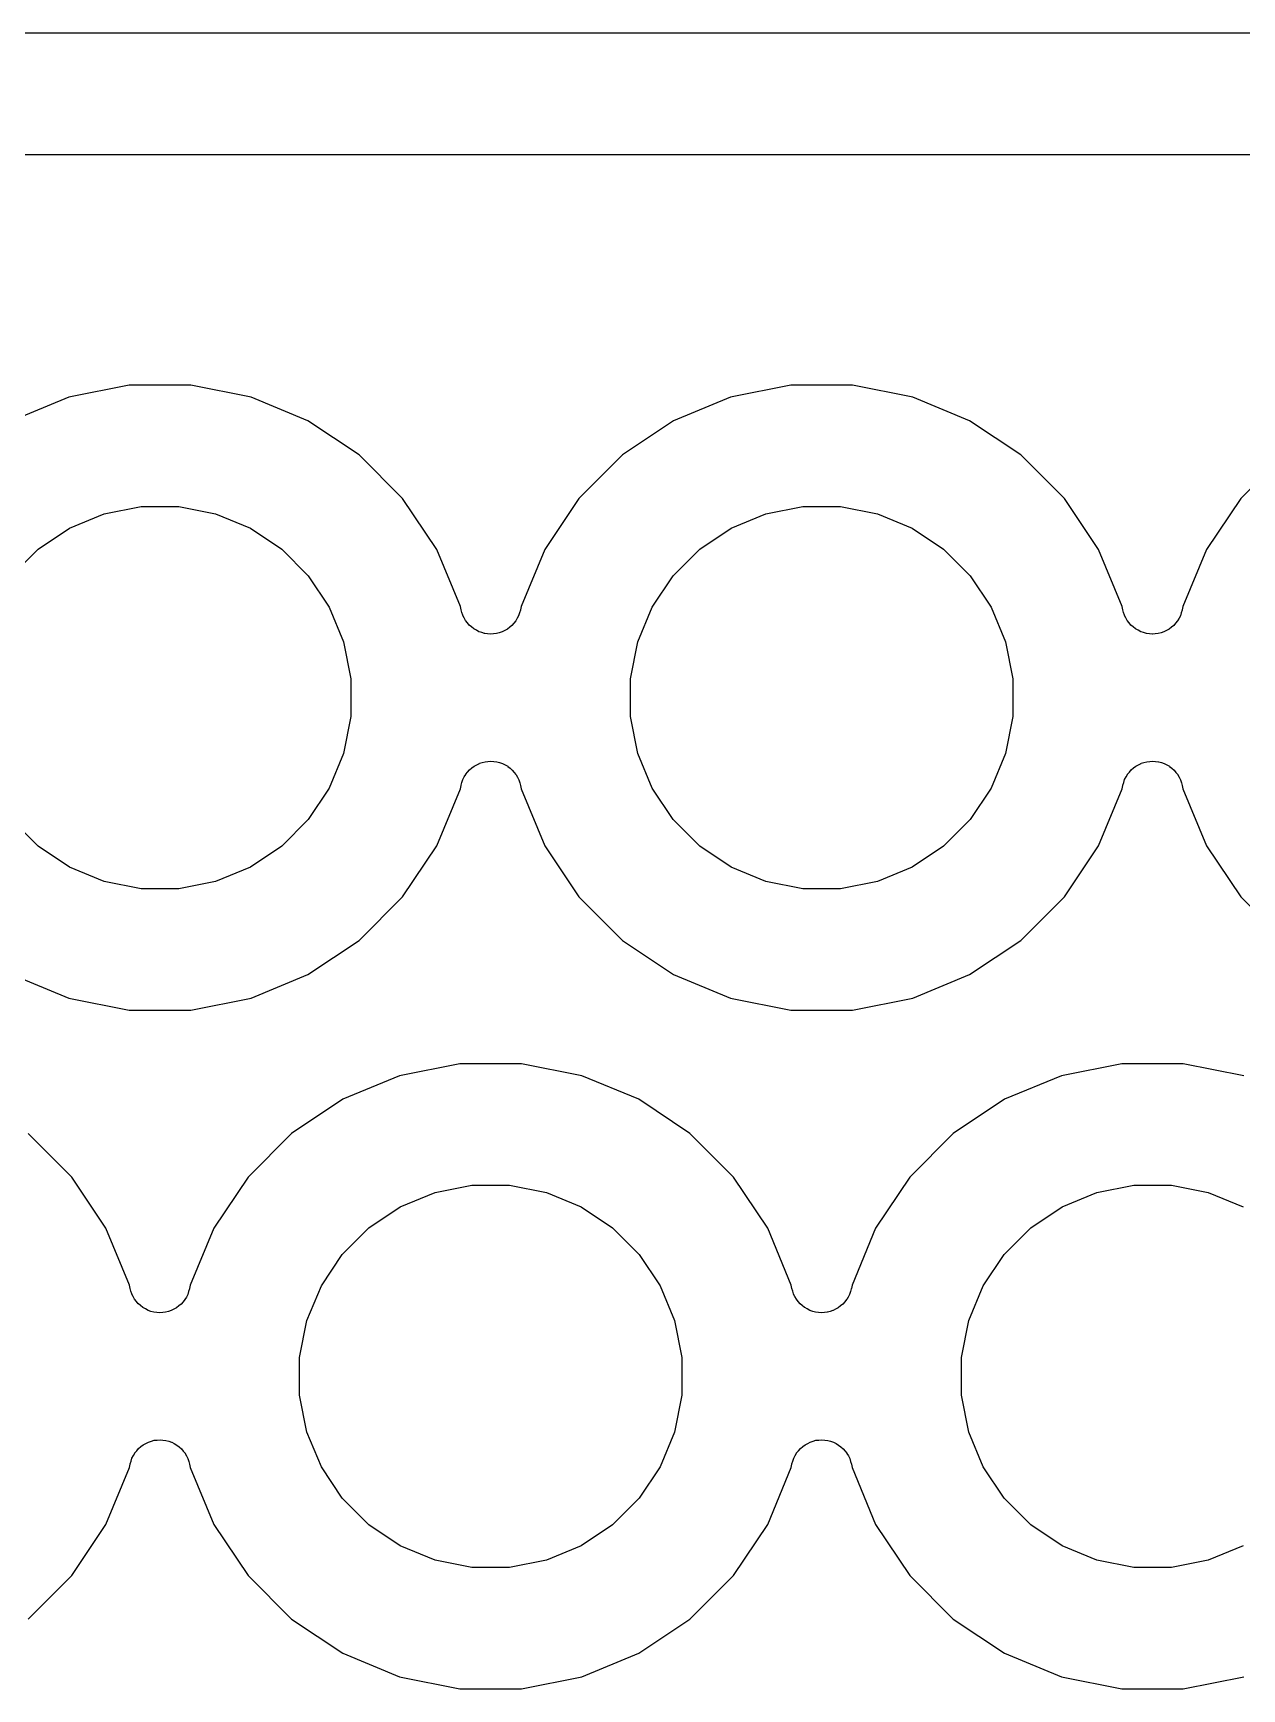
# Model space of a CAD drawing. Extents: x 1.79 to 9.66, y -5.89 to -1.5.
# Drawn here: x 3.6738 to 3.873, y -2.0613 to -1.7886 of the extents above; entities that cross this region are included whole.
import ezdxf

# ---------------------------------------------------------------- set-up
doc = ezdxf.new("R2010")
doc.units = 0
doc.header["$MEASUREMENT"] = 0
doc.layers.add('BLACK', color=7, linetype='CONTINUOUS')

msp = doc.modelspace()

# ---------------------------------------------------------------- linework, layer by layer
at = {"layer": 'BLACK', "linetype": 'CONTINUOUS'}
for p, q in [((6.61714, -1.78855), (2.47302, -1.78855)), ((2.48338, -1.80855), (6.60679, -1.80855)), ((3.68961, -1.84654), (3.67966, -1.84851)), ((3.69976, -1.84654), (3.68961, -1.84654)), ((3.70971, -1.84851), (3.69976, -1.84654)), ((3.79867, -1.84654), (3.78872, -1.84851)), ((3.80881, -1.84654), (3.79867, -1.84654)), ((3.81876, -1.84851), (3.80881, -1.84654)), ((3.67966, -1.84851), (3.67029, -1.8524)), ((3.71908, -1.8524), (3.70971, -1.84851)), ((3.78872, -1.84851), (3.77935, -1.8524)), ((3.82813, -1.8524), (3.81876, -1.84851)), ((3.72751, -1.85803), (3.71908, -1.8524)), ((3.77935, -1.8524), (3.77091, -1.85803)), ((3.83657, -1.85803), (3.82813, -1.8524)), ((3.73468, -1.8652), (3.72751, -1.85803)), ((3.77091, -1.85803), (3.76374, -1.8652)), ((3.84374, -1.8652), (3.83657, -1.85803)), ((3.87997, -1.85803), (3.8728, -1.8652)), ((3.74032, -1.87364), (3.73468, -1.8652)), ((3.76374, -1.8652), (3.75811, -1.87364)), ((3.84938, -1.87364), (3.84374, -1.8652)), ((3.8728, -1.8652), (3.86716, -1.87364)), ((3.67977, -1.87012), (3.6855, -1.86775)), ((3.6855, -1.86775), (3.69158, -1.86654)), ((3.69158, -1.86654), (3.69779, -1.86654)), ((3.69779, -1.86654), (3.70387, -1.86775)), ((3.70387, -1.86775), (3.7096, -1.87012)), ((3.78882, -1.87012), (3.79455, -1.86775)), ((3.79455, -1.86775), (3.80064, -1.86654)), ((3.80064, -1.86654), (3.80684, -1.86654)), ((3.80684, -1.86654), (3.81293, -1.86775)), ((3.81293, -1.86775), (3.81866, -1.87012)), ((3.67461, -1.87357), (3.67977, -1.87012)), ((3.7096, -1.87012), (3.71476, -1.87357)), ((3.78366, -1.87357), (3.78882, -1.87012)), ((3.81866, -1.87012), (3.82382, -1.87357)), ((3.67022, -1.87795), (3.67461, -1.87357)), ((3.71476, -1.87357), (3.71915, -1.87795)), ((3.7442, -1.88301), (3.74032, -1.87364)), ((3.75811, -1.87364), (3.75422, -1.88301)), ((3.77928, -1.87795), (3.78366, -1.87357)), ((3.82382, -1.87357), (3.8282, -1.87795)), ((3.85326, -1.88301), (3.84938, -1.87364)), ((3.86716, -1.87364), (3.86328, -1.88301)), ((3.71915, -1.87795), (3.7226, -1.88311)), ((3.77583, -1.88311), (3.77928, -1.87795)), ((3.8282, -1.87795), (3.83165, -1.88311)), ((3.7226, -1.88311), (3.72497, -1.88884)), ((3.74431, -1.88355), (3.7442, -1.88301)), ((3.74445, -1.884), (3.74431, -1.88355)), ((3.74459, -1.88447), (3.74445, -1.884)), ((3.74459, -1.88448), (3.74459, -1.88447)), ((3.74481, -1.8849), (3.74459, -1.88448)), ((3.74459, -1.88448), (3.74459, -1.88448)), ((3.74505, -1.88533), (3.74481, -1.8849)), ((3.75358, -1.88495), (3.75334, -1.88539)), ((3.75381, -1.88454), (3.75358, -1.88495)), ((3.75396, -1.88406), (3.75381, -1.88454)), ((3.75381, -1.88454), (3.75381, -1.88454)), ((3.75381, -1.88454), (3.75381, -1.88454)), ((3.7541, -1.88361), (3.75396, -1.88406)), ((3.75412, -1.88355), (3.7541, -1.88361)), ((3.7541, -1.88361), (3.7541, -1.88361)), ((3.7541, -1.88361), (3.7541, -1.88361)), ((3.7541, -1.88361), (3.7541, -1.88361)), ((3.75422, -1.88301), (3.75412, -1.88355)), ((3.77345, -1.88884), (3.77583, -1.88311)), ((3.83165, -1.88311), (3.83403, -1.88884)), ((3.85336, -1.88355), (3.85326, -1.88301)), ((3.8535, -1.884), (3.85336, -1.88355)), ((3.85364, -1.88447), (3.8535, -1.884)), ((3.85365, -1.88448), (3.85364, -1.88447)), ((3.85387, -1.8849), (3.85365, -1.88448)), ((3.85365, -1.88448), (3.85365, -1.88448)), ((3.8541, -1.88533), (3.85387, -1.8849)), ((3.86264, -1.88495), (3.8624, -1.88539)), ((3.86286, -1.88454), (3.86264, -1.88495)), ((3.86287, -1.88454), (3.86286, -1.88454)), ((3.86286, -1.88454), (3.86286, -1.88454)), ((3.86301, -1.88406), (3.86287, -1.88454)), ((3.86316, -1.88361), (3.86301, -1.88406)), ((3.86317, -1.88355), (3.86316, -1.88361)), ((3.86316, -1.88361), (3.86316, -1.88361)), ((3.86316, -1.88361), (3.86316, -1.88361)), ((3.86316, -1.88361), (3.86316, -1.88361)), ((3.86328, -1.88301), (3.86317, -1.88355)), ((3.74505, -1.88534), (3.74505, -1.88533)), ((3.74536, -1.88572), (3.74505, -1.88534)), ((3.74505, -1.88534), (3.74505, -1.88534)), ((3.74566, -1.88609), (3.74536, -1.88572)), ((3.74567, -1.88609), (3.74566, -1.88609)), ((3.74567, -1.8861), (3.74567, -1.88609)), ((3.74602, -1.88639), (3.74567, -1.8861)), ((3.74641, -1.88671), (3.74602, -1.88639)), ((3.74642, -1.88672), (3.74641, -1.88671)), ((3.74684, -1.88694), (3.74642, -1.88672)), ((3.74642, -1.88672), (3.74642, -1.88672)), ((3.74727, -1.88718), (3.74684, -1.88694)), ((3.74728, -1.88718), (3.74727, -1.88718)), ((3.74774, -1.88732), (3.74728, -1.88718)), ((3.74728, -1.88718), (3.74728, -1.88718)), ((3.7482, -1.88747), (3.74774, -1.88732)), ((3.74821, -1.88747), (3.7482, -1.88747)), ((3.7487, -1.88752), (3.74821, -1.88747)), ((3.74821, -1.88747), (3.74821, -1.88747)), ((3.74917, -1.88757), (3.7487, -1.88752)), ((3.74918, -1.88757), (3.74917, -1.88757)), ((3.74968, -1.88753), (3.74918, -1.88757)), ((3.74918, -1.88757), (3.74918, -1.88757)), ((3.75015, -1.88748), (3.74968, -1.88753)), ((3.75062, -1.88734), (3.75015, -1.88748)), ((3.75015, -1.88748), (3.75015, -1.88748)), ((3.75015, -1.88748), (3.75015, -1.88748)), ((3.75108, -1.88721), (3.75062, -1.88734)), ((3.75109, -1.88721), (3.75108, -1.88721)), ((3.75151, -1.88698), (3.75109, -1.88721)), ((3.75109, -1.88721), (3.75109, -1.88721)), ((3.75195, -1.88676), (3.75151, -1.88698)), ((3.75234, -1.88644), (3.75195, -1.88675)), ((3.75195, -1.88675), (3.75195, -1.88675)), ((3.75195, -1.88675), (3.75195, -1.88676)), ((3.75271, -1.88615), (3.75234, -1.88644)), ((3.75303, -1.88576), (3.75271, -1.88614)), ((3.75271, -1.88614), (3.75271, -1.88614)), ((3.75271, -1.88614), (3.75271, -1.88615)), ((3.75334, -1.8854), (3.75303, -1.88576)), ((3.75334, -1.88539), (3.75334, -1.8854)), ((3.75334, -1.8854), (3.75334, -1.8854)), ((3.8541, -1.88534), (3.8541, -1.88533)), ((3.85411, -1.88534), (3.8541, -1.88534)), ((3.85441, -1.88572), (3.85411, -1.88534)), ((3.85472, -1.88609), (3.85441, -1.88572)), ((3.85472, -1.8861), (3.85472, -1.88609)), ((3.85472, -1.88609), (3.85472, -1.88609)), ((3.85508, -1.88639), (3.85472, -1.8861)), ((3.85547, -1.88671), (3.85508, -1.88639)), ((3.85547, -1.88672), (3.85547, -1.88671)), ((3.85548, -1.88672), (3.85547, -1.88672)), ((3.85589, -1.88694), (3.85548, -1.88672)), ((3.85633, -1.88718), (3.85589, -1.88694)), ((3.8568, -1.88732), (3.85633, -1.88718)), ((3.85633, -1.88718), (3.85633, -1.88718)), ((3.85633, -1.88718), (3.85633, -1.88718)), ((3.85726, -1.88747), (3.8568, -1.88732)), ((3.85727, -1.88747), (3.85726, -1.88747)), ((3.85726, -1.88747), (3.85726, -1.88747)), ((3.85775, -1.88752), (3.85727, -1.88747)), ((3.85823, -1.88757), (3.85775, -1.88752)), ((3.85824, -1.88757), (3.85823, -1.88757)), ((3.85823, -1.88757), (3.85823, -1.88757)), ((3.85873, -1.88753), (3.85824, -1.88757)), ((3.8592, -1.88748), (3.85873, -1.88753)), ((3.85921, -1.88748), (3.8592, -1.88748)), ((3.8592, -1.88748), (3.8592, -1.88748)), ((3.85967, -1.88734), (3.85921, -1.88748)), ((3.86014, -1.88721), (3.85967, -1.88734)), ((3.86057, -1.88698), (3.86014, -1.88721)), ((3.86014, -1.88721), (3.86014, -1.88721)), ((3.86014, -1.88721), (3.86014, -1.88721)), ((3.861, -1.88676), (3.86057, -1.88698)), ((3.86101, -1.88675), (3.861, -1.88676)), ((3.8614, -1.88644), (3.86101, -1.88675)), ((3.86101, -1.88675), (3.86101, -1.88675)), ((3.86176, -1.88615), (3.8614, -1.88644)), ((3.86177, -1.88614), (3.86176, -1.88615)), ((3.86208, -1.88576), (3.86177, -1.88614)), ((3.86177, -1.88614), (3.86177, -1.88614)), ((3.86239, -1.8854), (3.86208, -1.88576)), ((3.8624, -1.88539), (3.86239, -1.8854)), ((3.86239, -1.8854), (3.86239, -1.8854)), ((3.72497, -1.88884), (3.72618, -1.89493)), ((3.77224, -1.89493), (3.77345, -1.88884)), ((3.83403, -1.88884), (3.83524, -1.89493)), ((3.72618, -1.89493), (3.72618, -1.90113)), ((3.77224, -1.90113), (3.77224, -1.89493)), ((3.83524, -1.89493), (3.83524, -1.90113)), ((3.72618, -1.90113), (3.72497, -1.90722)), ((3.77345, -1.90722), (3.77224, -1.90113)), ((3.83524, -1.90113), (3.83403, -1.90722)), ((3.72497, -1.90722), (3.7226, -1.91295)), ((3.74609, -1.90962), (3.74647, -1.90931)), ((3.74647, -1.90931), (3.74648, -1.90931)), ((3.74648, -1.90931), (3.74691, -1.90908)), ((3.74648, -1.90931), (3.74648, -1.90931)), ((3.74691, -1.90908), (3.74734, -1.90886)), ((3.74734, -1.90885), (3.74781, -1.90872)), ((3.74734, -1.90886), (3.74734, -1.90885)), ((3.74734, -1.90886), (3.74734, -1.90886)), ((3.74781, -1.90872), (3.74827, -1.90858)), ((3.74827, -1.90858), (3.74828, -1.90858)), ((3.74828, -1.90858), (3.74875, -1.90854)), ((3.74828, -1.90858), (3.74828, -1.90858)), ((3.74875, -1.90854), (3.74924, -1.90849)), ((3.74924, -1.90849), (3.74925, -1.90849)), ((3.74925, -1.90849), (3.74925, -1.90849)), ((3.74925, -1.90849), (3.74973, -1.90854)), ((3.74973, -1.90854), (3.75021, -1.90859)), ((3.75021, -1.90859), (3.75022, -1.90859)), ((3.75022, -1.90859), (3.75022, -1.9086)), ((3.75022, -1.9086), (3.75068, -1.90874)), ((3.75068, -1.90874), (3.75115, -1.90888)), ((3.75115, -1.90888), (3.75115, -1.90888)), ((3.75115, -1.90888), (3.75115, -1.90888)), ((3.75115, -1.90888), (3.75159, -1.90912)), ((3.75159, -1.90912), (3.752, -1.90934)), ((3.752, -1.90934), (3.75201, -1.90935)), ((3.75201, -1.90935), (3.75201, -1.90935)), ((3.75201, -1.90935), (3.75239, -1.90967)), ((3.77583, -1.91295), (3.77345, -1.90722)), ((3.83403, -1.90722), (3.83165, -1.91295)), ((3.85514, -1.90962), (3.85553, -1.90931)), ((3.85553, -1.90931), (3.85597, -1.90908)), ((3.85553, -1.90931), (3.85553, -1.90931)), ((3.85553, -1.90931), (3.85553, -1.90931)), ((3.85597, -1.90908), (3.85639, -1.90886)), ((3.85639, -1.90886), (3.8564, -1.90885)), ((3.85639, -1.90886), (3.85639, -1.90886)), ((3.8564, -1.90885), (3.85686, -1.90872)), ((3.85686, -1.90872), (3.85733, -1.90858)), ((3.85733, -1.90858), (3.85733, -1.90858)), ((3.85733, -1.90858), (3.85734, -1.90858)), ((3.85734, -1.90858), (3.8578, -1.90854)), ((3.8578, -1.90854), (3.8583, -1.90849)), ((3.8583, -1.90849), (3.8583, -1.90849)), ((3.8583, -1.90849), (3.85831, -1.90849)), ((3.85831, -1.90849), (3.85878, -1.90854)), ((3.85878, -1.90854), (3.85927, -1.90859)), ((3.85927, -1.90859), (3.85927, -1.90859)), ((3.85927, -1.90859), (3.85928, -1.9086)), ((3.85928, -1.9086), (3.85974, -1.90874)), ((3.85974, -1.90874), (3.8602, -1.90888)), ((3.8602, -1.90888), (3.86021, -1.90888)), ((3.86021, -1.90888), (3.86021, -1.90888)), ((3.86021, -1.90888), (3.86064, -1.90912)), ((3.86064, -1.90912), (3.86106, -1.90934)), ((3.86106, -1.90934), (3.86106, -1.90935)), ((3.86106, -1.90935), (3.86107, -1.90935)), ((3.86107, -1.90935), (3.86145, -1.90967)), ((3.74432, -1.91245), (3.74447, -1.91199)), ((3.74447, -1.91199), (3.74462, -1.91153)), ((3.74462, -1.91152), (3.74485, -1.9111)), ((3.74462, -1.91153), (3.74462, -1.91152)), ((3.74462, -1.91152), (3.74462, -1.91152)), ((3.74485, -1.9111), (3.74508, -1.91067)), ((3.74508, -1.91067), (3.74509, -1.91067)), ((3.74509, -1.91066), (3.7454, -1.9103)), ((3.74509, -1.91067), (3.74509, -1.91066)), ((3.7454, -1.9103), (3.74571, -1.90992)), ((3.74571, -1.90992), (3.74571, -1.90992)), ((3.74571, -1.90992), (3.74572, -1.90992)), ((3.74572, -1.90992), (3.74609, -1.90962)), ((3.75239, -1.90967), (3.75276, -1.90997)), ((3.75276, -1.90997), (3.75276, -1.90997)), ((3.75276, -1.90997), (3.75276, -1.90997)), ((3.75276, -1.90997), (3.75307, -1.91034)), ((3.75307, -1.91034), (3.75337, -1.91072)), ((3.75337, -1.91072), (3.75338, -1.91073)), ((3.75338, -1.91073), (3.75338, -1.91073)), ((3.75338, -1.91073), (3.75361, -1.91116)), ((3.75361, -1.91116), (3.75383, -1.91158)), ((3.75383, -1.91158), (3.75383, -1.91159)), ((3.75383, -1.91159), (3.75384, -1.91159)), ((3.75384, -1.91159), (3.75398, -1.91206)), ((3.75398, -1.91206), (3.75412, -1.91252)), ((3.85338, -1.91245), (3.85353, -1.91199)), ((3.85353, -1.91199), (3.85367, -1.91153)), ((3.85367, -1.91152), (3.85391, -1.9111)), ((3.85367, -1.91153), (3.85367, -1.91152)), ((3.85367, -1.91152), (3.85367, -1.91152)), ((3.85391, -1.9111), (3.85414, -1.91067)), ((3.85414, -1.91066), (3.85445, -1.9103)), ((3.85414, -1.91067), (3.85414, -1.91066)), ((3.85414, -1.91067), (3.85414, -1.91067)), ((3.85445, -1.9103), (3.85477, -1.90992)), ((3.85477, -1.90992), (3.85514, -1.90962)), ((3.85477, -1.90992), (3.85477, -1.90992)), ((3.85477, -1.90992), (3.85477, -1.90992)), ((3.86145, -1.90967), (3.86181, -1.90997)), ((3.86181, -1.90997), (3.86182, -1.90997)), ((3.86182, -1.90997), (3.86182, -1.90997)), ((3.86182, -1.90997), (3.86212, -1.91034)), ((3.86212, -1.91034), (3.86243, -1.91072)), ((3.86243, -1.91072), (3.86243, -1.91073)), ((3.86243, -1.91073), (3.86243, -1.91073)), ((3.86243, -1.91073), (3.86266, -1.91116)), ((3.86266, -1.91116), (3.86289, -1.91158)), ((3.86289, -1.91158), (3.86289, -1.91159)), ((3.86289, -1.91159), (3.86289, -1.91159)), ((3.86289, -1.91159), (3.86303, -1.91206)), ((3.86303, -1.91206), (3.86317, -1.91252)), ((3.7226, -1.91295), (3.71915, -1.91811)), ((3.74032, -1.92242), (3.7442, -1.91305)), ((3.7442, -1.91305), (3.74431, -1.91252)), ((3.74431, -1.91252), (3.74432, -1.91246)), ((3.74432, -1.91246), (3.74432, -1.91245)), ((3.74432, -1.91246), (3.74432, -1.91246)), ((3.74432, -1.91246), (3.74432, -1.91246)), ((3.75412, -1.91252), (3.75422, -1.91305)), ((3.75422, -1.91305), (3.75811, -1.92242)), ((3.77928, -1.91811), (3.77583, -1.91295)), ((3.83165, -1.91295), (3.8282, -1.91811)), ((3.84938, -1.92242), (3.85326, -1.91305)), ((3.85326, -1.91305), (3.85336, -1.91252)), ((3.85336, -1.91252), (3.85338, -1.91246)), ((3.85338, -1.91246), (3.85338, -1.91245)), ((3.85338, -1.91246), (3.85338, -1.91246)), ((3.85338, -1.91246), (3.85338, -1.91246)), ((3.86317, -1.91252), (3.86328, -1.91305)), ((3.86328, -1.91305), (3.86716, -1.92242)), ((3.67461, -1.9225), (3.67022, -1.91811)), ((3.71915, -1.91811), (3.71476, -1.9225)), ((3.78366, -1.9225), (3.77928, -1.91811)), ((3.8282, -1.91811), (3.82382, -1.9225)), ((3.67977, -1.92594), (3.67461, -1.9225)), ((3.71476, -1.9225), (3.7096, -1.92594)), ((3.73468, -1.93086), (3.74032, -1.92242)), ((3.75811, -1.92242), (3.76374, -1.93086)), ((3.78882, -1.92594), (3.78366, -1.9225)), ((3.82382, -1.9225), (3.81866, -1.92594)), ((3.84374, -1.93086), (3.84938, -1.92242)), ((3.86716, -1.92242), (3.8728, -1.93086)), ((3.6855, -1.92832), (3.67977, -1.92594)), ((3.69158, -1.92953), (3.6855, -1.92832)), ((3.70387, -1.92832), (3.69779, -1.92953)), ((3.7096, -1.92594), (3.70387, -1.92832)), ((3.79455, -1.92832), (3.78882, -1.92594)), ((3.80064, -1.92953), (3.79455, -1.92832)), ((3.81293, -1.92832), (3.80684, -1.92953)), ((3.81866, -1.92594), (3.81293, -1.92832)), ((3.69779, -1.92953), (3.69158, -1.92953)), ((3.72751, -1.93803), (3.73468, -1.93086)), ((3.76374, -1.93086), (3.77091, -1.93803)), ((3.80684, -1.92953), (3.80064, -1.92953)), ((3.83657, -1.93803), (3.84374, -1.93086)), ((3.8728, -1.93086), (3.87997, -1.93803)), ((3.71908, -1.94367), (3.72751, -1.93803)), ((3.77091, -1.93803), (3.77935, -1.94367)), ((3.82813, -1.94367), (3.83657, -1.93803)), ((3.67029, -1.94367), (3.67966, -1.94755)), ((3.70971, -1.94755), (3.71908, -1.94367)), ((3.77935, -1.94367), (3.78872, -1.94755)), ((3.81876, -1.94755), (3.82813, -1.94367)), ((3.67966, -1.94755), (3.68961, -1.94953)), ((3.69976, -1.94953), (3.70971, -1.94755)), ((3.78872, -1.94755), (3.79867, -1.94953)), ((3.80881, -1.94953), (3.81876, -1.94755)), ((3.68961, -1.94953), (3.69976, -1.94953)), ((3.79867, -1.94953), (3.80881, -1.94953)), ((3.74414, -1.95835), (3.73419, -1.96033)), ((3.75428, -1.95835), (3.74414, -1.95835)), ((3.76423, -1.96033), (3.75428, -1.95835)), ((3.8532, -1.95835), (3.84325, -1.96033)), ((3.86334, -1.95835), (3.8532, -1.95835)), ((3.87329, -1.96033), (3.86334, -1.95835)), ((3.73419, -1.96033), (3.72482, -1.96421)), ((3.77361, -1.96421), (3.76423, -1.96033)), ((3.84325, -1.96033), (3.83388, -1.96421)), ((3.72482, -1.96421), (3.71639, -1.96984)), ((3.78204, -1.96984), (3.77361, -1.96421)), ((3.83388, -1.96421), (3.82544, -1.96984)), ((3.68016, -1.97702), (3.67298, -1.96984)), ((3.71639, -1.96984), (3.70921, -1.97702)), ((3.78921, -1.97702), (3.78204, -1.96984)), ((3.82544, -1.96984), (3.81827, -1.97702)), ((3.68579, -1.98545), (3.68016, -1.97702)), ((3.70921, -1.97702), (3.70358, -1.98545)), ((3.79485, -1.98545), (3.78921, -1.97702)), ((3.81827, -1.97702), (3.81263, -1.98545)), ((3.73429, -1.98193), (3.74003, -1.97956)), ((3.74003, -1.97956), (3.74611, -1.97835)), ((3.74611, -1.97835), (3.75231, -1.97835)), ((3.75231, -1.97835), (3.7584, -1.97956)), ((3.7584, -1.97956), (3.76413, -1.98193)), ((3.84335, -1.98193), (3.84908, -1.97956)), ((3.84908, -1.97956), (3.85517, -1.97835)), ((3.85517, -1.97835), (3.86137, -1.97835)), ((3.86137, -1.97835), (3.86745, -1.97956)), ((3.86745, -1.97956), (3.87319, -1.98193)), ((3.72914, -1.98538), (3.73429, -1.98193)), ((3.76413, -1.98193), (3.76929, -1.98538)), ((3.83819, -1.98538), (3.84335, -1.98193)), ((3.68967, -1.99482), (3.68579, -1.98545)), ((3.70358, -1.98545), (3.6997, -1.99482)), ((3.72475, -1.98976), (3.72914, -1.98538)), ((3.76929, -1.98538), (3.77368, -1.98976)), ((3.79873, -1.99482), (3.79485, -1.98545)), ((3.81263, -1.98545), (3.80875, -1.99482)), ((3.8338, -1.98976), (3.83819, -1.98538)), ((3.7213, -1.99492), (3.72475, -1.98976)), ((3.77368, -1.98976), (3.77712, -1.99492)), ((3.83036, -1.99492), (3.8338, -1.98976)), ((3.68978, -1.99536), (3.68967, -1.99482)), ((3.68992, -1.99581), (3.68978, -1.99536)), ((3.69006, -1.99628), (3.68992, -1.99581)), ((3.69006, -1.99629), (3.69006, -1.99628)), ((3.69029, -1.99671), (3.69006, -1.99629)), ((3.69006, -1.99629), (3.69006, -1.99629)), ((3.69052, -1.99715), (3.69029, -1.99671)), ((3.69905, -1.99678), (3.69881, -1.9972)), ((3.69928, -1.99636), (3.69905, -1.99678)), ((3.69943, -1.99589), (3.69928, -1.99635)), ((3.69928, -1.99635), (3.69928, -1.99635)), ((3.69928, -1.99635), (3.69928, -1.99636)), ((3.69957, -1.99543), (3.69943, -1.99589)), ((3.69958, -1.99542), (3.69957, -1.99543)), ((3.69959, -1.99536), (3.69958, -1.99542)), ((3.69958, -1.99542), (3.69958, -1.99542)), ((3.69958, -1.99542), (3.69958, -1.99542)), ((3.6997, -1.99482), (3.69959, -1.99536)), ((3.71893, -2.00066), (3.7213, -1.99492)), ((3.77712, -1.99492), (3.7795, -2.00066)), ((3.79884, -1.99536), (3.79873, -1.99482)), ((3.79897, -1.99581), (3.79884, -1.99536)), ((3.79912, -1.99628), (3.79897, -1.99581)), ((3.79912, -1.99629), (3.79912, -1.99628)), ((3.79934, -1.99671), (3.79912, -1.99629)), ((3.79912, -1.99629), (3.79912, -1.99629)), ((3.79957, -1.99715), (3.79934, -1.99671)), ((3.8081, -1.99678), (3.80787, -1.9972)), ((3.80833, -1.99636), (3.8081, -1.99678)), ((3.80834, -1.99635), (3.80833, -1.99636)), ((3.80848, -1.99589), (3.80834, -1.99635)), ((3.80834, -1.99635), (3.80834, -1.99635)), ((3.80863, -1.99543), (3.80848, -1.99589)), ((3.80864, -1.99536), (3.80863, -1.99542)), ((3.80863, -1.99542), (3.80863, -1.99542)), ((3.80863, -1.99542), (3.80863, -1.99542)), ((3.80863, -1.99542), (3.80863, -1.99543)), ((3.80875, -1.99482), (3.80864, -1.99536)), ((3.82798, -2.00066), (3.83036, -1.99492)), ((3.69083, -1.99753), (3.69052, -1.99715)), ((3.69052, -1.99715), (3.69052, -1.99715)), ((3.69052, -1.99715), (3.69052, -1.99715)), ((3.69113, -1.9979), (3.69083, -1.99753)), ((3.69114, -1.9979), (3.69113, -1.9979)), ((3.69114, -1.99791), (3.69114, -1.9979)), ((3.6915, -1.9982), (3.69114, -1.99791)), ((3.69189, -1.99852), (3.6915, -1.9982)), ((3.69189, -1.99853), (3.69189, -1.99852)), ((3.69231, -1.99875), (3.69189, -1.99853)), ((3.69189, -1.99853), (3.69189, -1.99853)), ((3.69274, -1.99899), (3.69231, -1.99875)), ((3.69275, -1.99899), (3.69274, -1.99899)), ((3.69321, -1.99914), (3.69275, -1.99899)), ((3.69275, -1.99899), (3.69275, -1.99899)), ((3.69368, -1.99928), (3.69321, -1.99914)), ((3.69417, -1.99933), (3.69368, -1.99928)), ((3.69368, -1.99928), (3.69368, -1.99928)), ((3.69368, -1.99928), (3.69368, -1.99928)), ((3.69465, -1.99938), (3.69417, -1.99933)), ((3.69515, -1.99934), (3.69465, -1.99938)), ((3.69465, -1.99938), (3.69465, -1.99938)), ((3.69465, -1.99938), (3.69465, -1.99938)), ((3.69562, -1.99929), (3.69515, -1.99934)), ((3.69563, -1.99929), (3.69562, -1.99929)), ((3.69562, -1.99929), (3.69562, -1.99929)), ((3.69609, -1.99916), (3.69563, -1.99929)), ((3.69655, -1.99902), (3.69609, -1.99916)), ((3.69656, -1.99902), (3.69655, -1.99902)), ((3.69699, -1.99879), (3.69656, -1.99902)), ((3.69656, -1.99902), (3.69656, -1.99902)), ((3.69742, -1.99857), (3.69699, -1.99879)), ((3.69743, -1.99856), (3.69742, -1.99857)), ((3.69742, -1.99857), (3.69742, -1.99857)), ((3.69781, -1.99825), (3.69743, -1.99856)), ((3.69818, -1.99796), (3.69781, -1.99825)), ((3.69819, -1.99795), (3.69818, -1.99795)), ((3.69818, -1.99795), (3.69818, -1.99796)), ((3.69851, -1.99757), (3.69819, -1.99795)), ((3.69881, -1.99721), (3.69851, -1.99757)), ((3.69881, -1.9972), (3.69881, -1.99721)), ((3.69881, -1.99721), (3.69881, -1.99721)), ((3.79958, -1.99715), (3.79957, -1.99715)), ((3.79989, -1.99753), (3.79958, -1.99715)), ((3.79958, -1.99715), (3.79958, -1.99715)), ((3.80019, -1.9979), (3.79989, -1.99753)), ((3.8002, -1.99791), (3.80019, -1.9979)), ((3.80019, -1.9979), (3.80019, -1.9979)), ((3.80055, -1.9982), (3.8002, -1.99791)), ((3.80094, -1.99852), (3.80055, -1.9982)), ((3.80094, -1.99853), (3.80094, -1.99852)), ((3.80095, -1.99853), (3.80094, -1.99853)), ((3.80136, -1.99875), (3.80095, -1.99853)), ((3.8018, -1.99899), (3.80136, -1.99875)), ((3.80181, -1.99899), (3.8018, -1.99899)), ((3.8018, -1.99899), (3.8018, -1.99899)), ((3.80227, -1.99914), (3.80181, -1.99899)), ((3.80273, -1.99928), (3.80227, -1.99914)), ((3.80274, -1.99928), (3.80273, -1.99928)), ((3.80273, -1.99928), (3.80273, -1.99928)), ((3.80322, -1.99933), (3.80274, -1.99928)), ((3.8037, -1.99938), (3.80322, -1.99933)), ((3.80371, -1.99938), (3.8037, -1.99938)), ((3.8042, -1.99934), (3.80371, -1.99938)), ((3.80371, -1.99938), (3.80371, -1.99938)), ((3.80467, -1.99929), (3.8042, -1.99934)), ((3.80468, -1.99929), (3.80467, -1.99929)), ((3.80515, -1.99916), (3.80468, -1.99929)), ((3.80468, -1.99929), (3.80468, -1.99929)), ((3.80561, -1.99902), (3.80515, -1.99916)), ((3.80562, -1.99902), (3.80561, -1.99902)), ((3.80561, -1.99902), (3.80561, -1.99902)), ((3.80604, -1.99879), (3.80562, -1.99902)), ((3.80647, -1.99857), (3.80604, -1.99879)), ((3.80648, -1.99857), (3.80647, -1.99857)), ((3.80687, -1.99825), (3.80648, -1.99856)), ((3.80648, -1.99856), (3.80648, -1.99857)), ((3.80724, -1.99796), (3.80687, -1.99825)), ((3.80756, -1.99757), (3.80724, -1.99795)), ((3.80724, -1.99795), (3.80724, -1.99795)), ((3.80724, -1.99795), (3.80724, -1.99796)), ((3.80786, -1.99721), (3.80756, -1.99757)), ((3.80787, -1.99721), (3.80786, -1.99721)), ((3.80787, -1.9972), (3.80787, -1.99721)), ((3.71772, -2.00674), (3.71893, -2.00066)), ((3.7795, -2.00066), (3.78071, -2.00674)), ((3.82677, -2.00674), (3.82798, -2.00066)), ((3.71772, -2.01294), (3.71772, -2.00674)), ((3.78071, -2.00674), (3.78071, -2.01294)), ((3.82677, -2.01294), (3.82677, -2.00674)), ((3.71893, -2.01903), (3.71772, -2.01294)), ((3.78071, -2.01294), (3.7795, -2.01903)), ((3.82798, -2.01903), (3.82677, -2.01294)), ((3.69156, -2.02143), (3.69194, -2.02112)), ((3.69194, -2.02112), (3.69195, -2.02112)), ((3.69195, -2.02112), (3.69238, -2.02089)), ((3.69195, -2.02112), (3.69195, -2.02112)), ((3.69238, -2.02089), (3.69281, -2.02067)), ((3.69281, -2.02067), (3.69281, -2.02067)), ((3.69281, -2.02067), (3.69282, -2.02067)), ((3.69282, -2.02067), (3.69328, -2.02053)), ((3.69328, -2.02053), (3.69374, -2.02039)), ((3.69374, -2.02039), (3.69375, -2.02039)), ((3.69375, -2.02039), (3.69422, -2.02035)), ((3.69375, -2.02039), (3.69375, -2.02039)), ((3.69422, -2.02035), (3.69472, -2.0203)), ((3.69472, -2.0203), (3.69472, -2.0203)), ((3.69472, -2.0203), (3.69472, -2.0203)), ((3.69472, -2.0203), (3.6952, -2.02035)), ((3.6952, -2.02035), (3.69569, -2.0204)), ((3.69569, -2.0204), (3.69569, -2.02041)), ((3.69569, -2.02041), (3.69569, -2.02041)), ((3.69569, -2.02041), (3.69616, -2.02055)), ((3.69616, -2.02055), (3.69662, -2.02069)), ((3.69662, -2.02069), (3.69662, -2.02069)), ((3.69662, -2.02069), (3.69663, -2.0207)), ((3.69663, -2.0207), (3.69706, -2.02093)), ((3.69706, -2.02093), (3.69748, -2.02116)), ((3.69748, -2.02116), (3.69748, -2.02116)), ((3.69748, -2.02116), (3.69748, -2.02116)), ((3.69748, -2.02116), (3.69787, -2.02148)), ((3.7213, -2.02476), (3.71893, -2.01903)), ((3.7795, -2.01903), (3.77712, -2.02476)), ((3.80062, -2.02143), (3.801, -2.02112)), ((3.801, -2.02112), (3.801, -2.02112)), ((3.801, -2.02112), (3.80101, -2.02112)), ((3.80101, -2.02112), (3.80144, -2.02089)), ((3.80144, -2.02089), (3.80186, -2.02067)), ((3.80186, -2.02067), (3.80187, -2.02067)), ((3.80187, -2.02067), (3.80233, -2.02053)), ((3.80187, -2.02067), (3.80187, -2.02067)), ((3.80233, -2.02053), (3.8028, -2.02039)), ((3.8028, -2.02039), (3.8028, -2.02039)), ((3.8028, -2.02039), (3.80281, -2.02039)), ((3.80281, -2.02039), (3.80328, -2.02035)), ((3.80328, -2.02035), (3.80377, -2.0203)), ((3.80377, -2.0203), (3.80378, -2.0203)), ((3.80378, -2.0203), (3.80378, -2.0203)), ((3.80378, -2.0203), (3.80426, -2.02035)), ((3.80426, -2.02035), (3.80474, -2.0204)), ((3.80474, -2.0204), (3.80475, -2.02041)), ((3.80475, -2.02041), (3.80475, -2.02041)), ((3.80475, -2.02041), (3.80521, -2.02055)), ((3.80521, -2.02055), (3.80567, -2.02069)), ((3.80567, -2.02069), (3.80568, -2.02069)), ((3.80568, -2.02069), (3.80568, -2.0207)), ((3.80568, -2.0207), (3.80612, -2.02093)), ((3.80612, -2.02093), (3.80653, -2.02116)), ((3.80653, -2.02116), (3.80654, -2.02116)), ((3.80654, -2.02116), (3.80654, -2.02116)), ((3.80654, -2.02116), (3.80692, -2.02148)), ((3.83036, -2.02476), (3.82798, -2.01903)), ((3.6898, -2.02426), (3.68994, -2.0238)), ((3.68994, -2.0238), (3.69009, -2.02334)), ((3.69009, -2.02333), (3.69033, -2.0229)), ((3.69009, -2.02334), (3.69009, -2.02333)), ((3.69009, -2.02333), (3.69009, -2.02333)), ((3.69033, -2.0229), (3.69056, -2.02248)), ((3.69056, -2.02247), (3.69087, -2.02211)), ((3.69056, -2.02248), (3.69056, -2.02247)), ((3.69056, -2.02248), (3.69056, -2.02248)), ((3.69087, -2.02211), (3.69118, -2.02173)), ((3.69118, -2.02173), (3.69119, -2.02173)), ((3.69119, -2.02173), (3.69156, -2.02143)), ((3.69119, -2.02173), (3.69119, -2.02173)), ((3.69787, -2.02148), (3.69823, -2.02178)), ((3.69823, -2.02178), (3.69823, -2.02178)), ((3.69823, -2.02178), (3.69824, -2.02178)), ((3.69824, -2.02178), (3.69854, -2.02215)), ((3.69854, -2.02215), (3.69885, -2.02253)), ((3.69885, -2.02253), (3.69885, -2.02254)), ((3.69885, -2.02254), (3.69885, -2.02254)), ((3.69885, -2.02254), (3.69908, -2.02297)), ((3.69908, -2.02297), (3.69931, -2.02339)), ((3.69931, -2.02339), (3.69931, -2.0234)), ((3.69931, -2.0234), (3.69931, -2.0234)), ((3.69931, -2.0234), (3.69945, -2.02387)), ((3.69945, -2.02387), (3.69959, -2.02433)), ((3.79885, -2.02426), (3.799, -2.0238)), ((3.799, -2.0238), (3.79914, -2.02334)), ((3.79914, -2.02334), (3.79914, -2.02333)), ((3.79914, -2.02333), (3.79915, -2.02333)), ((3.79915, -2.02333), (3.79938, -2.0229)), ((3.79938, -2.0229), (3.79961, -2.02248)), ((3.79961, -2.02248), (3.79962, -2.02247)), ((3.79961, -2.02248), (3.79961, -2.02248)), ((3.79962, -2.02247), (3.79992, -2.02211)), ((3.79992, -2.02211), (3.80024, -2.02173)), ((3.80024, -2.02173), (3.80062, -2.02143)), ((3.80024, -2.02173), (3.80024, -2.02173)), ((3.80024, -2.02173), (3.80024, -2.02173)), ((3.80692, -2.02148), (3.80728, -2.02178)), ((3.80728, -2.02178), (3.80729, -2.02178)), ((3.80729, -2.02178), (3.80729, -2.02178)), ((3.80729, -2.02178), (3.80759, -2.02215)), ((3.80759, -2.02215), (3.8079, -2.02253)), ((3.8079, -2.02253), (3.8079, -2.02254)), ((3.8079, -2.02254), (3.80791, -2.02254)), ((3.80791, -2.02254), (3.80814, -2.02297)), ((3.80814, -2.02297), (3.80836, -2.02339)), ((3.80836, -2.02339), (3.80836, -2.0234)), ((3.80836, -2.0234), (3.80836, -2.0234)), ((3.80836, -2.0234), (3.80851, -2.02387)), ((3.80851, -2.02387), (3.80864, -2.02433)), ((3.68579, -2.03424), (3.68967, -2.02486)), ((3.68967, -2.02486), (3.68978, -2.02433)), ((3.68978, -2.02433), (3.68979, -2.02427)), ((3.68979, -2.02427), (3.6898, -2.02426)), ((3.68979, -2.02427), (3.68979, -2.02427)), ((3.68979, -2.02427), (3.68979, -2.02427)), ((3.69959, -2.02433), (3.6997, -2.02486)), ((3.6997, -2.02486), (3.70358, -2.03424)), ((3.72475, -2.02992), (3.7213, -2.02476)), ((3.77712, -2.02476), (3.77368, -2.02992)), ((3.79485, -2.03424), (3.79873, -2.02486)), ((3.79873, -2.02486), (3.79884, -2.02433)), ((3.79884, -2.02433), (3.79885, -2.02427)), ((3.79885, -2.02427), (3.79885, -2.02426)), ((3.79885, -2.02427), (3.79885, -2.02427)), ((3.79885, -2.02427), (3.79885, -2.02427)), ((3.80864, -2.02433), (3.80875, -2.02486)), ((3.80875, -2.02486), (3.81263, -2.03424)), ((3.8338, -2.02992), (3.83036, -2.02476)), ((3.72914, -2.03431), (3.72475, -2.02992)), ((3.77368, -2.02992), (3.76929, -2.03431)), ((3.83819, -2.03431), (3.8338, -2.02992)), ((3.68016, -2.04267), (3.68579, -2.03424)), ((3.70358, -2.03424), (3.70921, -2.04267)), ((3.73429, -2.03775), (3.72914, -2.03431)), ((3.76929, -2.03431), (3.76413, -2.03775)), ((3.78921, -2.04267), (3.79485, -2.03424)), ((3.81263, -2.03424), (3.81827, -2.04267)), ((3.84335, -2.03775), (3.83819, -2.03431)), ((3.74003, -2.04013), (3.73429, -2.03775)), ((3.74611, -2.04134), (3.74003, -2.04013)), ((3.7584, -2.04013), (3.75231, -2.04134)), ((3.76413, -2.03775), (3.7584, -2.04013)), ((3.84908, -2.04013), (3.84335, -2.03775)), ((3.85517, -2.04134), (3.84908, -2.04013)), ((3.86745, -2.04013), (3.86137, -2.04134)), ((3.87319, -2.03775), (3.86745, -2.04013)), ((3.67298, -2.04984), (3.68016, -2.04267)), ((3.70921, -2.04267), (3.71639, -2.04984)), ((3.75231, -2.04134), (3.74611, -2.04134)), ((3.78204, -2.04984), (3.78921, -2.04267)), ((3.81827, -2.04267), (3.82544, -2.04984)), ((3.86137, -2.04134), (3.85517, -2.04134)), ((3.71639, -2.04984), (3.72482, -2.05548)), ((3.77361, -2.05548), (3.78204, -2.04984)), ((3.82544, -2.04984), (3.83388, -2.05548)), ((3.72482, -2.05548), (3.73419, -2.05936)), ((3.76423, -2.05936), (3.77361, -2.05548)), ((3.83388, -2.05548), (3.84325, -2.05936)), ((3.73419, -2.05936), (3.74414, -2.06134)), ((3.75428, -2.06134), (3.76423, -2.05936)), ((3.84325, -2.05936), (3.8532, -2.06134)), ((3.86334, -2.06134), (3.87329, -2.05936)), ((3.74414, -2.06134), (3.75428, -2.06134)), ((3.8532, -2.06134), (3.86334, -2.06134))]:
    msp.add_line(p, q, dxfattribs=at)

doc.saveas('drawing.dxf')
